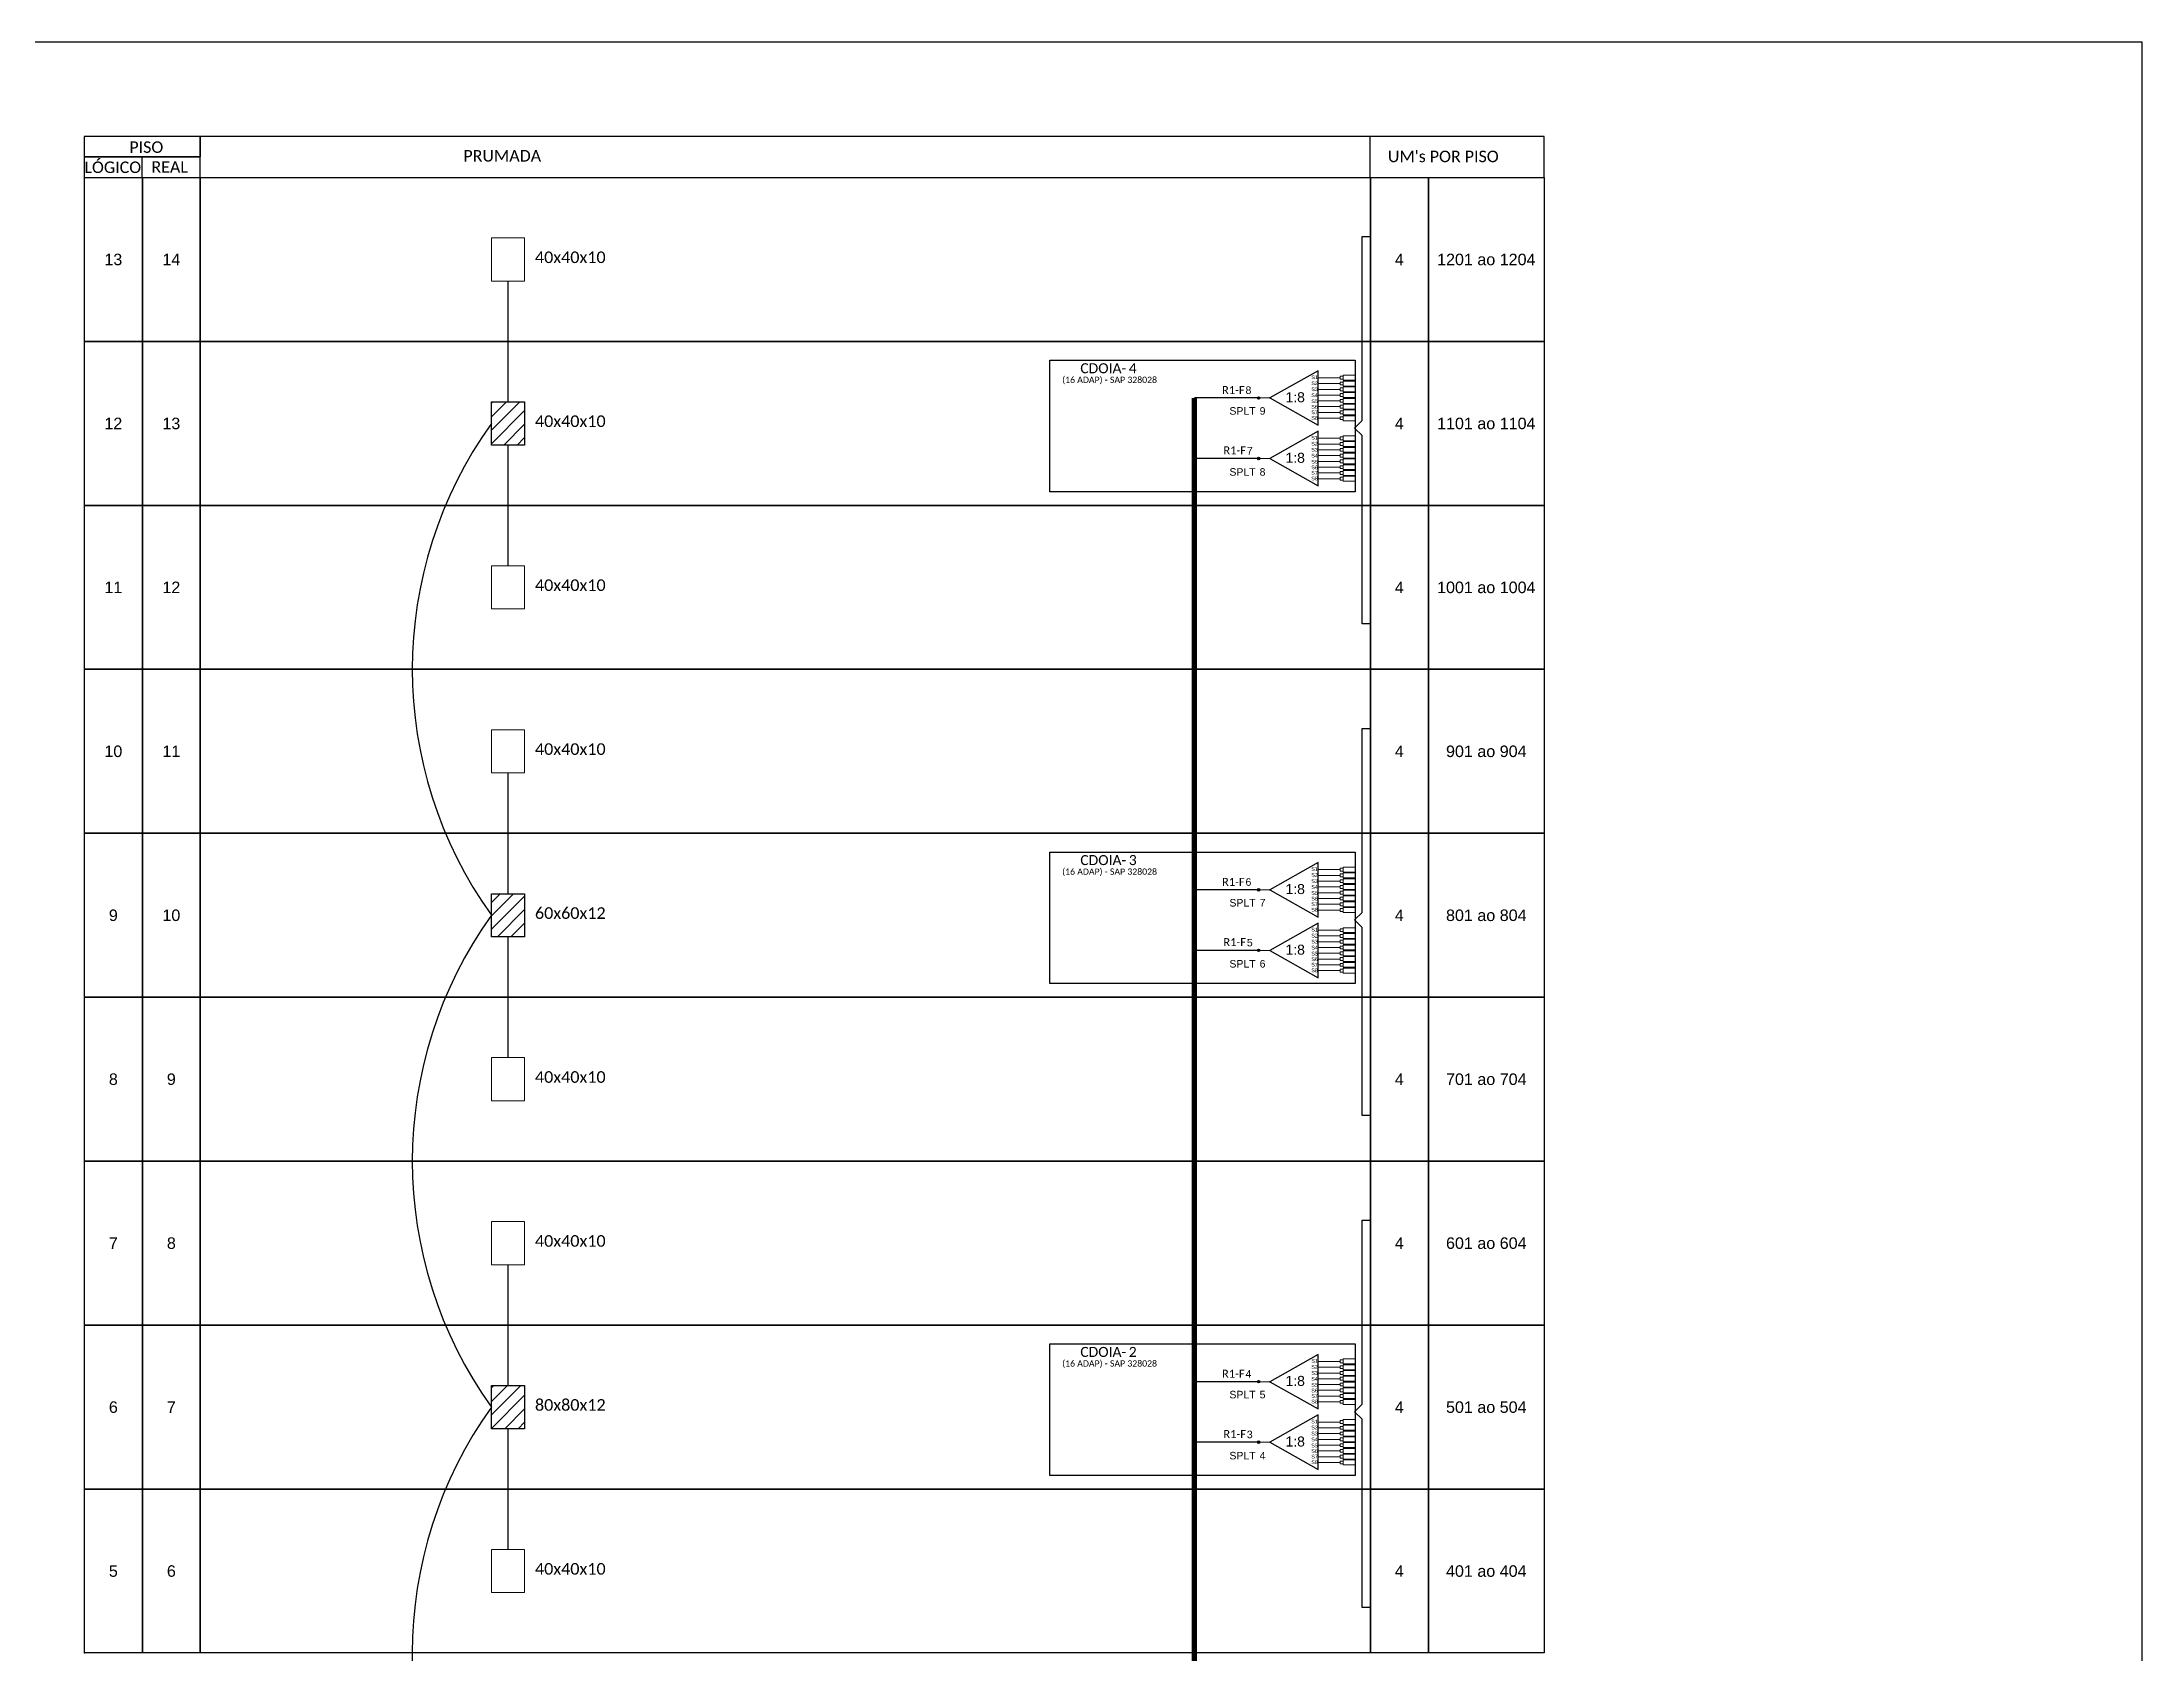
# Model space of a CAD drawing. Extents: x -89 to 749, y 705 to 1299.
# Drawn here: x 330 to 749.2, y 977.3 to 1299 of the extents above; entities that cross this region are included whole.
import ezdxf
from ezdxf.enums import TextEntityAlignment as Align

# ---------------------------------------------------------------- set-up
doc = ezdxf.new("R2010")
doc.units = 0
doc.styles.add('ARIAL', font='arial.ttf')
doc.styles.add('WMF-Calibri0', font='calibri.ttf')
pattern_1 = [(45, (-562.3056, 50.8831), (-1.3470384, 1.3470384), [])]

# ---------------------------------------------------------------- blocks, each defined once
blk = doc.blocks.new('SPLT_1-8_SC-APC')
at = {"color": 1}
blk.add_lwpolyline([(-7.37, -2.1), (-17.04, -7.55), (-7.37, -13), (-7.37, -2.1)], dxfattribs=at)
at = {"color": 3, "lineweight": 0}
for points in [[(-2.99, -3.51), (-7.37, -3.51)], [(-2.41, -3.02), (-2.41, -4)], [(-2.41, -3.02), (0, -3.02)], [(-2.41, -4), (0, -4)], [(-2.41, -4.17), (-2.41, -5.16)], [(-2.41, -4.17), (0, -4.17)], [(-7.37, -4.66), (-2.99, -4.66)], [(-7.37, -5.82), (-2.99, -5.82)], [(-7.37, -6.97), (-2.99, -6.97)], [(-7.37, -8.12), (-2.99, -8.12)], [(-2.41, -5.16), (0, -5.16)], [(-2.41, -5.32), (-2.41, -6.31)], [(-2.41, -5.32), (0, -5.32)], [(-2.41, -6.31), (0, -6.31)], [(-2.41, -6.48), (-2.41, -7.46)], [(-2.41, -6.48), (0, -6.48)], [(-2.41, -7.46), (0, -7.46)], [(-2.41, -7.63), (-2.41, -8.62)], [(-2.41, -7.63), (0, -7.63)], [(-7.37, -9.28), (-2.99, -9.28)], [(-7.37, -10.43), (-2.99, -10.43)], [(-7.37, -11.58), (-2.99, -11.58)], [(-2.41, -8.62), (0, -8.62)], [(-2.41, -8.78), (-2.41, -9.77)], [(-2.41, -8.78), (0, -8.78)], [(-2.41, -9.77), (0, -9.77)], [(-2.41, -9.94), (-2.41, -10.92)], [(-2.41, -9.94), (0, -9.94)], [(-2.41, -10.92), (0, -10.92)], [(-2.41, -11.09), (-2.41, -12.08)], [(-2.41, -11.09), (0, -11.09)], [(-2.41, -12.08), (0, -12.08)]]:
    blk.add_lwpolyline(points, dxfattribs=at)
for points in [[(-2.99, -3.22), (-2.41, -3.22), (-2.41, -3.8), (-2.99, -3.8)], [(-2.99, -4.38), (-2.41, -4.38), (-2.41, -4.95), (-2.99, -4.95)], [(-2.99, -5.53), (-2.41, -5.53), (-2.41, -6.1), (-2.99, -6.1)], [(-2.99, -6.68), (-2.41, -6.68), (-2.41, -7.26), (-2.99, -7.26)], [(-2.99, -7.84), (-2.41, -7.84), (-2.41, -8.41), (-2.99, -8.41)], [(-2.99, -8.99), (-2.41, -8.99), (-2.41, -9.56), (-2.99, -9.56)], [(-2.99, -10.14), (-2.41, -10.14), (-2.41, -10.72), (-2.99, -10.72)], [(-2.99, -11.3), (-2.41, -11.3), (-2.41, -11.87), (-2.99, -11.87)]]:
    blk.add_lwpolyline(points, close=True, dxfattribs=at)
at = {"color": 1, "lineweight": 0}
blk.add_lwpolyline([(-17.04, -7.55), (-19.26, -7.55)], dxfattribs=at)
at = {"color": 1, "style": 'ARIAL'}
for s, height, p in [('S1', 0.75, (-8.74, -3.78)), ('1:8', 2, (-13.91, -8.4)), ('S2', 0.75, (-8.74, -4.97)), ('S3', 0.75, (-8.74, -6.18)), ('S4', 0.75, (-8.74, -7.36)), ('S5', 0.75, (-8.74, -8.57)), ('S6', 0.75, (-8.74, -9.69)), ('S7', 0.75, (-8.74, -10.78)), ('S8', 0.75, (-8.74, -11.9))]:
    blk.add_text(s, height=height, dxfattribs=at).set_placement(p)

msp = doc.modelspace()

# ---------------------------------------------------------------- hatches: boundary and pattern name
h = msp.add_hatch()
h.set_pattern_fill('ANSI31', color=1, scale=0.6)
h.set_pattern_definition(pattern_1)
h.paths.add_polyline_path([(423.02, 1227.15), (419.71, 1227.15), (419.71, 1218.53), (426.33, 1218.53), (426.33, 1227.15)])
h = msp.add_hatch(color=3)
h.dxf.hatch_style = 1
edge = h.paths.add_edge_path()
edge.add_arc((572.88, 1227.92), 0.256, 0, 360)
h = msp.add_hatch(color=3)
h.dxf.hatch_style = 1
edge = h.paths.add_edge_path()
edge.add_arc((572.88, 1215.83), 0.256, 0, 360)
h = msp.add_hatch()
h.set_pattern_fill('ANSI31', color=1, scale=0.6)
h.set_pattern_definition(pattern_1)
h.paths.add_polyline_path([(423.02, 1128.92), (419.71, 1128.92), (419.71, 1120.3), (426.33, 1120.3), (426.33, 1128.92)])
h = msp.add_hatch(color=3)
h.dxf.hatch_style = 1
edge = h.paths.add_edge_path()
edge.add_arc((572.88, 1129.69), 0.256, 0, 360)
h = msp.add_hatch(color=3)
h.dxf.hatch_style = 1
edge = h.paths.add_edge_path()
edge.add_arc((572.88, 1117.6), 0.256, 0, 360)
h = msp.add_hatch(color=3)
h.dxf.hatch_style = 1
edge = h.paths.add_edge_path()
edge.add_arc((572.88, 1031.46), 0.256, 0, 360)
h = msp.add_hatch()
h.set_pattern_fill('ANSI31', color=1, scale=0.6)
h.set_pattern_definition(pattern_1)
h.paths.add_polyline_path([(423.02, 1030.69), (419.71, 1030.69), (419.71, 1022.07), (426.33, 1022.07), (426.33, 1030.69)])
h = msp.add_hatch(color=3)
h.dxf.hatch_style = 1
edge = h.paths.add_edge_path()
edge.add_arc((572.88, 1019.37), 0.256, 0, 360)

# ---------------------------------------------------------------- linework, layer by layer
for points in [[(-89.32, 705.02), (749.25, 705.02), (749.25, 1299.02), (-89.32, 1299.02), (-89.32, 705.02)], [(361.54, 1271.96), (629.91, 1271.96), (629.91, 1280.18), (361.54, 1280.18), (361.54, 1280.18), (361.54, 1276.07)], [(595.15, 1271.96), (595.15, 1280.18)], [(349.96, 1271.96), (349.96, 1276.07)]]:
    msp.add_lwpolyline(points)
for points in [[(338.39, 1276.07), (361.54, 1276.07), (361.54, 1280.18), (338.39, 1280.18)], [(338.39, 1271.96), (361.54, 1271.96), (361.54, 1276.07), (338.39, 1276.07)], [(338.43, 1271.96), (350, 1271.96), (350, 1239.22), (338.43, 1239.22)], [(350, 1271.96), (361.57, 1271.96), (361.57, 1239.22), (350, 1239.22)], [(361.57, 1271.96), (595.19, 1271.96), (595.19, 1239.22), (361.57, 1239.22)], [(595.19, 1271.96), (606.76, 1271.96), (606.76, 1239.22), (595.19, 1239.22)], [(606.76, 1271.96), (629.91, 1271.96), (629.91, 1239.22), (606.76, 1239.22)], [(338.43, 1239.22), (350, 1239.22), (350, 1206.47), (338.43, 1206.47)], [(350, 1239.22), (361.57, 1239.22), (361.57, 1206.47), (350, 1206.47)], [(361.57, 1239.22), (595.19, 1239.22), (595.19, 1206.47), (361.57, 1206.47)], [(595.19, 1239.22), (606.76, 1239.22), (606.76, 1206.47), (595.19, 1206.47)], [(606.76, 1239.22), (629.91, 1239.22), (629.91, 1206.47), (606.76, 1206.47)], [(338.43, 1206.47), (350, 1206.47), (350, 1173.73), (338.43, 1173.73)], [(350, 1206.47), (361.57, 1206.47), (361.57, 1173.73), (350, 1173.73)], [(361.57, 1206.47), (595.19, 1206.47), (595.19, 1173.73), (361.57, 1173.73)], [(595.19, 1206.47), (606.76, 1206.47), (606.76, 1173.73), (595.19, 1173.73)], [(606.76, 1206.47), (629.91, 1206.47), (629.91, 1173.73), (606.76, 1173.73)], [(338.43, 1173.73), (350, 1173.73), (350, 1140.99), (338.43, 1140.99)], [(350, 1173.73), (361.57, 1173.73), (361.57, 1140.99), (350, 1140.99)], [(361.57, 1173.73), (595.19, 1173.73), (595.19, 1140.99), (361.57, 1140.99)], [(595.19, 1173.73), (606.76, 1173.73), (606.76, 1140.99), (595.19, 1140.99)], [(606.76, 1173.73), (629.91, 1173.73), (629.91, 1140.99), (606.76, 1140.99)], [(338.43, 1140.99), (350, 1140.99), (350, 1108.24), (338.43, 1108.24)], [(350, 1140.99), (361.57, 1140.99), (361.57, 1108.24), (350, 1108.24)], [(361.57, 1140.99), (595.19, 1140.99), (595.19, 1108.24), (361.57, 1108.24)], [(595.19, 1140.99), (606.76, 1140.99), (606.76, 1108.24), (595.19, 1108.24)], [(606.76, 1140.99), (629.91, 1140.99), (629.91, 1108.24), (606.76, 1108.24)], [(338.43, 1108.24), (350, 1108.24), (350, 1075.5), (338.43, 1075.5)], [(350, 1108.24), (361.57, 1108.24), (361.57, 1075.5), (350, 1075.5)], [(361.57, 1108.24), (595.19, 1108.24), (595.19, 1075.5), (361.57, 1075.5)], [(595.19, 1108.24), (606.76, 1108.24), (606.76, 1075.5), (595.19, 1075.5)], [(606.76, 1108.24), (629.91, 1108.24), (629.91, 1075.5), (606.76, 1075.5)], [(338.43, 1075.5), (350, 1075.5), (350, 1042.75), (338.43, 1042.75)], [(350, 1075.5), (361.57, 1075.5), (361.57, 1042.75), (350, 1042.75)], [(361.57, 1075.5), (595.19, 1075.5), (595.19, 1042.75), (361.57, 1042.75)], [(595.19, 1075.5), (606.76, 1075.5), (606.76, 1042.75), (595.19, 1042.75)], [(606.76, 1075.5), (629.91, 1075.5), (629.91, 1042.75), (606.76, 1042.75)], [(338.43, 1042.75), (350, 1042.75), (350, 1010.01), (338.43, 1010.01)], [(350, 1042.75), (361.57, 1042.75), (361.57, 1010.01), (350, 1010.01)], [(361.57, 1042.75), (595.19, 1042.75), (595.19, 1010.01), (361.57, 1010.01)], [(595.19, 1042.75), (606.76, 1042.75), (606.76, 1010.01), (595.19, 1010.01)], [(606.76, 1042.75), (629.91, 1042.75), (629.91, 1010.01), (606.76, 1010.01)], [(338.43, 1010.01), (350, 1010.01), (350, 977.27), (338.43, 977.27)], [(350, 1010.01), (361.57, 1010.01), (361.57, 977.27), (350, 977.27)], [(361.57, 1010.01), (595.19, 1010.01), (595.19, 977.27), (361.57, 977.27)], [(595.19, 1010.01), (606.76, 1010.01), (606.76, 977.27), (595.19, 977.27)], [(606.76, 1010.01), (629.91, 1010.01), (629.91, 977.27), (606.76, 977.27)]]:
    msp.add_lwpolyline(points, close=True)
at = {"color": 0, "lineweight": 0}
for points in [[(419.71, 1259.9), (426.33, 1259.9), (426.33, 1251.28), (419.71, 1251.28)], [(419.71, 1194.41), (426.33, 1194.41), (426.33, 1185.79), (419.71, 1185.79)], [(419.71, 1161.67), (426.33, 1161.67), (426.33, 1153.05), (419.71, 1153.05)], [(419.71, 1096.18), (426.33, 1096.18), (426.33, 1087.56), (419.71, 1087.56)], [(419.71, 1063.44), (426.33, 1063.44), (426.33, 1054.82), (419.71, 1054.82)], [(419.71, 997.95), (426.33, 997.95), (426.33, 989.33), (419.71, 989.33)]]:
    msp.add_lwpolyline(points, close=True, dxfattribs=at)
at = {"color": 3}
for points in [[(595.22, 1182.82), (593.56, 1182.82), (593.56, 1220.4), (591.99, 1221.91), (593.56, 1223.42), (593.56, 1260.15), (595.21, 1260.15)], [(423.02, 1227.15), (423.02, 1251.28)], [(423.02, 1194.41), (423.02, 1218.53)], [(595.22, 1084.59), (593.56, 1084.59), (593.56, 1122.17), (591.99, 1123.68), (593.56, 1125.18), (593.56, 1161.92), (595.21, 1161.92)], [(423.02, 1128.92), (423.02, 1153.05)], [(423.02, 1096.18), (423.02, 1120.3)], [(595.22, 986.36), (593.56, 986.36), (593.56, 1023.94), (591.99, 1025.45), (593.56, 1026.95), (593.56, 1063.69), (595.21, 1063.69)], [(423.02, 1030.69), (423.02, 1054.82)], [(423.02, 997.95), (423.02, 1022.07)]]:
    msp.add_lwpolyline(points, dxfattribs=at)
at = {"color": 1}
for points in [[(592.14, 1211.58), (592.14, 1211.58), (592.14, 1209.2), (531.17, 1209.2), (531.17, 1235.47), (539.01, 1235.47)], [(592.14, 1113.35), (592.14, 1113.35), (592.14, 1110.97), (531.17, 1110.97), (531.17, 1137.24), (539.01, 1137.24)], [(592.14, 1015.12), (592.14, 1015.12), (592.14, 1012.74), (531.17, 1012.74), (531.17, 1039.01), (539.01, 1039.01)]]:
    msp.add_lwpolyline(points, dxfattribs=at)
for points in [[(531.17, 1235.47), (592.14, 1235.47), (592.14, 1209.2), (531.17, 1209.2)], [(419.71, 1227.15), (426.33, 1227.15), (426.33, 1218.53), (419.71, 1218.53)], [(531.17, 1137.24), (592.14, 1137.24), (592.14, 1110.97), (531.17, 1110.97)], [(419.71, 1128.92), (426.33, 1128.92), (426.33, 1120.3), (419.71, 1120.3)], [(531.17, 1039.01), (592.14, 1039.01), (592.14, 1012.74), (531.17, 1012.74)], [(419.71, 1030.69), (426.33, 1030.69), (426.33, 1022.07), (419.71, 1022.07)]]:
    msp.add_lwpolyline(points, close=True, dxfattribs=at)
at = {"color": 5, "const_width": 1.1}
msp.add_lwpolyline([(560.05, 1227.92), (560.05, 850.82), (575.97, 850.82), (575.97, 839.84)], dxfattribs=at)
at = {"color": 5}
for points in [[(572.88, 1227.92), (560.05, 1227.92)], [(572.88, 1215.83), (560.05, 1215.83)], [(572.88, 1129.69), (560.05, 1129.69)], [(572.88, 1117.6), (560.05, 1117.6)], [(572.88, 1031.46), (560.05, 1031.46)], [(572.88, 1019.37), (560.05, 1019.37)]]:
    msp.add_lwpolyline(points, dxfattribs=at)
at = {"color": 3}
for centre in [(572.88, 1227.92), (572.88, 1215.83), (572.88, 1129.69), (572.88, 1117.6), (572.88, 1031.46), (572.88, 1019.37)]:
    msp.add_circle(centre, 0.256, dxfattribs=at)
for centre in [(488.1, 1173.73), (488.1, 1075.5), (488.1, 977.27)]:
    msp.add_arc(centre, 84.2, 144.317, 215.683, dxfattribs=at)
for p in [(338.43, 1239.22), (575.1, 1227.92), (338.43, 1206.47), (338.43, 1173.73), (338.43, 1140.99), (575.1, 1129.69), (338.43, 1108.24), (338.43, 1075.5), (338.43, 1042.75), (575.1, 1031.46), (338.43, 1010.01), (338.43, 977.27)]:
    msp.add_point(p)

# ---------------------------------------------------------------- block references
for p in [(592.14, 1235.47), (592.14, 1223.38), (592.14, 1137.24), (592.14, 1125.14), (592.14, 1039.01), (592.14, 1026.91)]:
    msp.add_blockref('SPLT_1-8_SC-APC', p, dxfattribs=at)

# ---------------------------------------------------------------- texts
at = {"style": 'WMF-Calibri0'}
for s, height, p in [('     PISO', 2.3, (343.35, 1276.88)), ('  LÓGICO', 2.3, (336.81, 1272.85)), ('    REAL', 2.3, (348.57, 1272.91)), ('PRUMADA', 2.3, (414.1, 1275.14)), ("UM's POR PISO", 2.3, (598.68, 1275.02)), ('40x40x10', 2.317, (428.39, 1254.87)), ('40x40x10', 2.317, (428.39, 1189.38)), ('40x40x10', 2.317, (428.39, 1156.64)), ('40x40x10', 2.317, (428.39, 1091.15)), ('40x40x10', 2.317, (428.39, 1058.41)), ('40x40x10', 2.317, (428.39, 992.92))]:
    msp.add_text(s, height=height, dxfattribs=at).set_placement(p)
at = {"style": 'ARIAL'}
for s, p in [('13', (344.21, 1255.59)), ('14', (355.79, 1255.59)), ('4', (600.97, 1255.59)), ('1201 ao 1204', (618.33, 1255.59)), ('12', (344.21, 1222.84)), ('13', (355.79, 1222.84)), ('4', (600.97, 1222.84)), ('1101 ao 1104', (618.33, 1222.84)), ('11', (344.21, 1190.1)), ('12', (355.79, 1190.1)), ('4', (600.97, 1190.1)), ('1001 ao 1004', (618.33, 1190.1)), ('10', (344.21, 1157.36)), ('11', (355.79, 1157.36)), ('4', (600.97, 1157.36)), ('901 ao 904', (618.33, 1157.36)), ('9', (344.21, 1124.61)), ('10', (355.79, 1124.61)), ('4', (600.97, 1124.61)), ('801 ao 804', (618.33, 1124.61)), ('8', (344.21, 1091.87)), ('9', (355.79, 1091.87)), ('4', (600.97, 1091.87)), ('701 ao 704', (618.33, 1091.87)), ('7', (344.21, 1059.13)), ('8', (355.79, 1059.13)), ('4', (600.97, 1059.13)), ('601 ao 604', (618.33, 1059.13)), ('6', (344.21, 1026.38)), ('7', (355.79, 1026.38)), ('4', (600.97, 1026.38)), ('501 ao 504', (618.33, 1026.38)), ('5', (344.21, 993.64)), ('6', (355.79, 993.64)), ('4', (600.97, 993.64)), ('401 ao 404', (618.33, 993.64))]:
    msp.add_text(s, height=2.3, dxfattribs=at).set_placement(p, align=Align.MIDDLE_CENTER)
at = {"color": 1, "style": 'WMF-Calibri0'}
for s, height, p in [('CDOIA-', 2, (537.27, 1232.86)), ('4', 2, (546.95, 1232.86)), ('40x40x10', 2.317, (428.39, 1222.13)), ('CDOIA-', 2, (537.27, 1134.63)), ('3', 2, (546.95, 1134.63)), ('60x60x12', 2.317, (428.39, 1123.89)), ('CDOIA-', 2, (537.27, 1036.4)), ('2', 2, (546.95, 1036.4)), ('80x80x12', 2.317, (428.39, 1025.66))]:
    msp.add_text(s, height=height, dxfattribs=at).set_placement(p)
for p in [(543.12, 1230.93), (543.12, 1132.7), (543.12, 1034.47)]:
    msp.add_text('(16 ADAP) - SAP 328028', height=1.25, dxfattribs=at).set_placement(p, align=Align.CENTER)
at = {"color": 5, "style": 'WMF-Calibri0'}
for p in [(565.56, 1228.71), (565.83, 1216.67), (565.56, 1130.48), (565.83, 1118.44), (565.56, 1032.25), (565.83, 1020.21)]:
    msp.add_text('R1-F', height=1.6, dxfattribs=at).set_placement(p)
at = {"color": 5, "style": 'ARIAL'}
for s, p in [('8', (570.84, 1228.73)), ('7', (571.11, 1216.63)), ('6', (570.84, 1130.5)), ('5', (571.11, 1118.4)), ('4', (570.84, 1032.27)), ('3', (571.11, 1020.17))]:
    msp.add_text(s, height=1.5, dxfattribs=at).set_placement(p, align=Align.CENTER)
at = {"color": 7, "style": 'ARIAL'}
for s, p in [('SPLT', (569.66, 1224.59)), ('9', (573.66, 1224.59)), ('SPLT', (569.66, 1212.4)), ('8', (573.66, 1212.4)), ('SPLT', (569.66, 1126.36)), ('7', (573.66, 1126.36)), ('SPLT', (569.66, 1114.17)), ('6', (573.66, 1114.17)), ('SPLT', (569.66, 1028.13)), ('5', (573.66, 1028.13)), ('SPLT', (569.66, 1015.94)), ('4', (573.66, 1015.94))]:
    msp.add_text(s, height=1.5, dxfattribs=at).set_placement(p, align=Align.CENTER)

doc.saveas('drawing.dxf')
